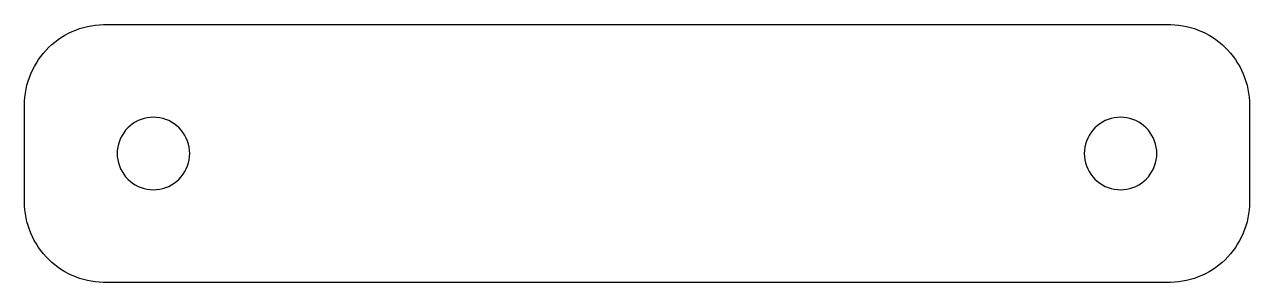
# Model space of a CAD drawing. Header units: millimetres. Extents: x -38 to 38, y -8 to 8.
import ezdxf

# ---------------------------------------------------------------- set-up
doc = ezdxf.new("R2010")
doc.units = ezdxf.units.MM
doc.layers.add('CUT_OUTLINE', color=7, linetype='Continuous')

msp = doc.modelspace()

# ---------------------------------------------------------------- linework, layer by layer
at = {"layer": 'CUT_OUTLINE'}
for points in [[(-38, 3), (-37.994, 3.25), (-37.975, 3.499), (-37.944, 3.747), (-37.9, 3.993), (-37.845, 4.236), (-37.777, 4.477), (-37.697, 4.714), (-37.606, 4.946), (-37.503, 5.174), (-37.388, 5.396), (-37.263, 5.612), (-37.127, 5.822), (-36.981, 6.025), (-36.825, 6.22), (-36.66, 6.407), (-36.485, 6.585), (-36.301, 6.755), (-36.11, 6.915), (-35.91, 7.066), (-35.704, 7.206), (-35.49, 7.336), (-35.27, 7.455), (-35.045, 7.563), (-34.814, 7.659), (-34.579, 7.744), (-34.34, 7.817), (-34.098, 7.878), (-33.853, 7.927), (-33.606, 7.963), (-33.357, 7.987), (-33.108, 7.999), (-32.858, 8), (-32.608, 8), (-32.358, 8), (-32.108, 8), (-31.858, 8), (-31.608, 8), (-31.359, 8), (-31.109, 8), (-30.859, 8), (-30.609, 8), (-30.359, 8), (-30.109, 8), (-29.859, 8), (-29.609, 8), (-29.359, 8), (-29.11, 8), (-28.86, 8), (-28.61, 8), (-28.36, 8), (-28.11, 8), (-27.86, 8), (-27.61, 8), (-27.36, 8), (-27.111, 8), (-26.861, 8), (-26.611, 8), (-26.361, 8), (-26.111, 8), (-25.861, 8), (-25.611, 8), (-25.361, 8), (-25.112, 8), (-24.862, 8), (-24.612, 8), (-24.362, 8), (-24.112, 8), (-23.862, 8), (-23.612, 8), (-23.362, 8), (-23.112, 8), (-22.863, 8), (-22.613, 8), (-22.363, 8), (-22.113, 8), (-21.863, 8), (-21.613, 8), (-21.363, 8), (-21.113, 8), (-20.864, 8), (-20.614, 8), (-20.364, 8), (-20.114, 8), (-19.864, 8), (-19.614, 8), (-19.364, 8), (-19.114, 8), (-18.865, 8), (-18.615, 8), (-18.365, 8), (-18.115, 8), (-17.865, 8), (-17.615, 8), (-17.365, 8), (-17.115, 8), (-16.865, 8), (-16.616, 8), (-16.366, 8), (-16.116, 8), (-15.866, 8), (-15.616, 8), (-15.366, 8), (-15.116, 8), (-14.866, 8), (-14.617, 8), (-14.367, 8), (-14.117, 8), (-13.867, 8), (-13.617, 8), (-13.367, 8), (-13.117, 8), (-12.867, 8), (-12.618, 8), (-12.368, 8), (-12.118, 8), (-11.868, 8), (-11.618, 8), (-11.368, 8), (-11.118, 8), (-10.868, 8), (-10.618, 8), (-10.369, 8), (-10.119, 8), (-9.869, 8), (-9.619, 8), (-9.369, 8), (-9.119, 8), (-8.869, 8), (-8.619, 8), (-8.37, 8), (-8.12, 8), (-7.87, 8), (-7.62, 8), (-7.37, 8), (-7.12, 8), (-6.87, 8), (-6.62, 8), (-6.371, 8), (-6.121, 8), (-5.871, 8), (-5.621, 8), (-5.371, 8), (-5.121, 8), (-4.871, 8), (-4.621, 8), (-4.371, 8), (-4.122, 8), (-3.872, 8), (-3.622, 8), (-3.372, 8), (-3.122, 8), (-2.872, 8), (-2.622, 8), (-2.372, 8), (-2.123, 8), (-1.873, 8), (-1.623, 8), (-1.373, 8), (-1.123, 8), (-0.873, 8), (-0.623, 8), (-0.373, 8), (-0.124, 8), (0.126, 8), (0.376, 8), (0.626, 8), (0.876, 8), (1.126, 8), (1.376, 8), (1.626, 8), (1.876, 8), (2.125, 8), (2.375, 8), (2.625, 8), (2.875, 8), (3.125, 8), (3.375, 8), (3.625, 8), (3.875, 8), (4.124, 8), (4.374, 8), (4.624, 8), (4.874, 8), (5.124, 8), (5.374, 8), (5.624, 8), (5.874, 8), (6.124, 8), (6.373, 8), (6.623, 8), (6.873, 8), (7.123, 8), (7.373, 8), (7.623, 8), (7.873, 8), (8.123, 8), (8.372, 8), (8.622, 8), (8.872, 8), (9.122, 8), (9.372, 8), (9.622, 8), (9.872, 8), (10.122, 8), (10.371, 8), (10.621, 8), (10.871, 8), (11.121, 8), (11.371, 8), (11.621, 8), (11.871, 8), (12.121, 8), (12.371, 8), (12.62, 8), (12.87, 8), (13.12, 8), (13.37, 8), (13.62, 8), (13.87, 8), (14.12, 8), (14.37, 8), (14.619, 8), (14.869, 8), (15.119, 8), (15.369, 8), (15.619, 8), (15.869, 8), (16.119, 8), (16.369, 8), (16.618, 8), (16.868, 8), (17.118, 8), (17.368, 8), (17.618, 8), (17.868, 8), (18.118, 8), (18.368, 8), (18.618, 8), (18.867, 8), (19.117, 8), (19.367, 8), (19.617, 8), (19.867, 8), (20.117, 8), (20.367, 8), (20.617, 8), (20.866, 8), (21.116, 8), (21.366, 8), (21.616, 8), (21.866, 8), (22.116, 8), (22.366, 8), (22.616, 8), (22.865, 8), (23.115, 8), (23.365, 8), (23.615, 8), (23.865, 8), (24.115, 8), (24.365, 8), (24.615, 8), (24.865, 8), (25.114, 8), (25.364, 8), (25.614, 8), (25.864, 8), (26.114, 8), (26.364, 8), (26.614, 8), (26.864, 8), (27.113, 8), (27.363, 8), (27.613, 8), (27.863, 8), (28.113, 8), (28.363, 8), (28.613, 8), (28.863, 8), (29.112, 8), (29.362, 8), (29.612, 8), (29.862, 8), (30.112, 8), (30.362, 8), (30.612, 8), (30.862, 8), (31.112, 8), (31.361, 8), (31.611, 8), (31.861, 8), (32.111, 8), (32.361, 8), (32.611, 8), (32.861, 8), (33.111, 7.999), (33.36, 7.987), (33.609, 7.963), (33.856, 7.926), (34.101, 7.877), (34.343, 7.816), (34.582, 7.743), (34.817, 7.658), (35.048, 7.562), (35.273, 7.454), (35.493, 7.334), (35.706, 7.205), (35.913, 7.064), (36.112, 6.914), (36.304, 6.753), (36.487, 6.583), (36.662, 6.405), (36.827, 6.218), (36.983, 6.022), (37.129, 5.82), (37.265, 5.61), (37.39, 5.394), (37.504, 5.171), (37.607, 4.944), (37.698, 4.711), (37.778, 4.474), (37.845, 4.234), (37.901, 3.99), (37.944, 3.744), (37.975, 3.496), (37.994, 3.247), (38, 2.997), (38, 2.747), (38, 2.497), (38, 2.247), (38, 1.998), (38, 1.748), (38, 1.498), (38, 1.248), (38, 0.998), (38, 0.748), (38, 0.498), (38, 0.248), (38, -0.001), (38, -0.251), (38, -0.501), (38, -0.751), (38, -1.001), (38, -1.251), (38, -1.501), (38, -1.751), (38, -2), (38, -2.25), (38, -2.5), (38, -2.75), (38, -3), (37.994, -3.25), (37.975, -3.499), (37.944, -3.747), (37.9, -3.993), (37.845, -4.236), (37.777, -4.477), (37.697, -4.714), (37.606, -4.946), (37.503, -5.174), (37.388, -5.396), (37.263, -5.612), (37.127, -5.822), (36.981, -6.025), (36.825, -6.22), (36.66, -6.407), (36.485, -6.585), (36.301, -6.755), (36.11, -6.915), (35.91, -7.066), (35.704, -7.206), (35.49, -7.336), (35.27, -7.455), (35.045, -7.563), (34.814, -7.659), (34.579, -7.744), (34.34, -7.817), (34.098, -7.878), (33.853, -7.927), (33.606, -7.963), (33.357, -7.987), (33.108, -7.999), (32.858, -8), (32.608, -8), (32.358, -8), (32.108, -8), (31.858, -8), (31.608, -8), (31.359, -8), (31.109, -8), (30.859, -8), (30.609, -8), (30.359, -8), (30.109, -8), (29.859, -8), (29.609, -8), (29.359, -8), (29.11, -8), (28.86, -8), (28.61, -8), (28.36, -8), (28.11, -8), (27.86, -8), (27.61, -8), (27.36, -8), (27.111, -8), (26.861, -8), (26.611, -8), (26.361, -8), (26.111, -8), (25.861, -8), (25.611, -8), (25.361, -8), (25.112, -8), (24.862, -8), (24.612, -8), (24.362, -8), (24.112, -8), (23.862, -8), (23.612, -8), (23.362, -8), (23.112, -8), (22.863, -8), (22.613, -8), (22.363, -8), (22.113, -8), (21.863, -8), (21.613, -8), (21.363, -8), (21.113, -8), (20.864, -8), (20.614, -8), (20.364, -8), (20.114, -8), (19.864, -8), (19.614, -8), (19.364, -8), (19.114, -8), (18.865, -8), (18.615, -8), (18.365, -8), (18.115, -8), (17.865, -8), (17.615, -8), (17.365, -8), (17.115, -8), (16.865, -8), (16.616, -8), (16.366, -8), (16.116, -8), (15.866, -8), (15.616, -8), (15.366, -8), (15.116, -8), (14.866, -8), (14.617, -8), (14.367, -8), (14.117, -8), (13.867, -8), (13.617, -8), (13.367, -8), (13.117, -8), (12.867, -8), (12.618, -8), (12.368, -8), (12.118, -8), (11.868, -8), (11.618, -8), (11.368, -8), (11.118, -8), (10.868, -8), (10.618, -8), (10.369, -8), (10.119, -8), (9.869, -8), (9.619, -8), (9.369, -8), (9.119, -8), (8.869, -8), (8.619, -8), (8.37, -8), (8.12, -8), (7.87, -8), (7.62, -8), (7.37, -8), (7.12, -8), (6.87, -8), (6.62, -8), (6.371, -8), (6.121, -8), (5.871, -8), (5.621, -8), (5.371, -8), (5.121, -8), (4.871, -8), (4.621, -8), (4.371, -8), (4.122, -8), (3.872, -8), (3.622, -8), (3.372, -8), (3.122, -8), (2.872, -8), (2.622, -8), (2.372, -8), (2.123, -8), (1.873, -8), (1.623, -8), (1.373, -8), (1.123, -8), (0.873, -8), (0.623, -8), (0.373, -8), (0.124, -8), (-0.126, -8), (-0.376, -8), (-0.626, -8), (-0.876, -8), (-1.126, -8), (-1.376, -8), (-1.626, -8), (-1.876, -8), (-2.125, -8), (-2.375, -8), (-2.625, -8), (-2.875, -8), (-3.125, -8), (-3.375, -8), (-3.625, -8), (-3.875, -8), (-4.124, -8), (-4.374, -8), (-4.624, -8), (-4.874, -8), (-5.124, -8), (-5.374, -8), (-5.624, -8), (-5.874, -8), (-6.124, -8), (-6.373, -8), (-6.623, -8), (-6.873, -8), (-7.123, -8), (-7.373, -8), (-7.623, -8), (-7.873, -8), (-8.123, -8), (-8.372, -8), (-8.622, -8), (-8.872, -8), (-9.122, -8), (-9.372, -8), (-9.622, -8), (-9.872, -8), (-10.122, -8), (-10.371, -8), (-10.621, -8), (-10.871, -8), (-11.121, -8), (-11.371, -8), (-11.621, -8), (-11.871, -8), (-12.121, -8), (-12.371, -8), (-12.62, -8), (-12.87, -8), (-13.12, -8), (-13.37, -8), (-13.62, -8), (-13.87, -8), (-14.12, -8), (-14.37, -8), (-14.619, -8), (-14.869, -8), (-15.119, -8), (-15.369, -8), (-15.619, -8), (-15.869, -8), (-16.119, -8), (-16.369, -8), (-16.618, -8), (-16.868, -8), (-17.118, -8), (-17.368, -8), (-17.618, -8), (-17.868, -8), (-18.118, -8), (-18.368, -8), (-18.618, -8), (-18.867, -8), (-19.117, -8), (-19.367, -8), (-19.617, -8), (-19.867, -8), (-20.117, -8), (-20.367, -8), (-20.617, -8), (-20.866, -8), (-21.116, -8), (-21.366, -8), (-21.616, -8), (-21.866, -8), (-22.116, -8), (-22.366, -8), (-22.616, -8), (-22.865, -8), (-23.115, -8), (-23.365, -8), (-23.615, -8), (-23.865, -8), (-24.115, -8), (-24.365, -8), (-24.615, -8), (-24.865, -8), (-25.114, -8), (-25.364, -8), (-25.614, -8), (-25.864, -8), (-26.114, -8), (-26.364, -8), (-26.614, -8), (-26.864, -8), (-27.113, -8), (-27.363, -8), (-27.613, -8), (-27.863, -8), (-28.113, -8), (-28.363, -8), (-28.613, -8), (-28.863, -8), (-29.112, -8), (-29.362, -8), (-29.612, -8), (-29.862, -8), (-30.112, -8), (-30.362, -8), (-30.612, -8), (-30.862, -8), (-31.112, -8), (-31.361, -8), (-31.611, -8), (-31.861, -8), (-32.111, -8), (-32.361, -8), (-32.611, -8), (-32.861, -8), (-33.111, -7.999), (-33.36, -7.987), (-33.609, -7.963), (-33.856, -7.926), (-34.101, -7.877), (-34.343, -7.816), (-34.582, -7.743), (-34.817, -7.658), (-35.048, -7.562), (-35.273, -7.454), (-35.493, -7.334), (-35.706, -7.205), (-35.913, -7.064), (-36.112, -6.914), (-36.304, -6.753), (-36.487, -6.583), (-36.662, -6.405), (-36.827, -6.218), (-36.983, -6.022), (-37.129, -5.82), (-37.265, -5.61), (-37.39, -5.394), (-37.504, -5.171), (-37.607, -4.944), (-37.698, -4.711), (-37.778, -4.474), (-37.845, -4.234), (-37.901, -3.99), (-37.944, -3.744), (-37.975, -3.496), (-37.994, -3.247), (-38, -2.997), (-38, -2.747), (-38, -2.497), (-38, -2.247), (-38, -1.998), (-38, -1.748), (-38, -1.498), (-38, -1.248), (-38, -0.998), (-38, -0.748), (-38, -0.498), (-38, -0.248), (-38, 0.001), (-38, 0.251), (-38, 0.501), (-38, 0.751), (-38, 1.001), (-38, 1.251), (-38, 1.501), (-38, 1.751), (-38, 2), (-38, 2.25), (-38, 2.5), (-38, 2.75)], [(-27.75, 0), (-27.759, 0.196), (-27.784, 0.391), (-27.827, 0.582), (-27.886, 0.77), (-27.961, 0.951), (-28.051, 1.125), (-28.157, 1.291), (-28.276, 1.446), (-28.409, 1.591), (-28.554, 1.724), (-28.709, 1.843), (-28.875, 1.949), (-29.049, 2.039), (-29.23, 2.114), (-29.418, 2.173), (-29.609, 2.216), (-29.804, 2.241), (-30, 2.25), (-30.196, 2.241), (-30.391, 2.216), (-30.582, 2.173), (-30.77, 2.114), (-30.951, 2.039), (-31.125, 1.949), (-31.291, 1.843), (-31.446, 1.724), (-31.591, 1.591), (-31.724, 1.446), (-31.843, 1.291), (-31.949, 1.125), (-32.039, 0.951), (-32.114, 0.77), (-32.173, 0.582), (-32.216, 0.391), (-32.241, 0.196), (-32.25, 0), (-32.241, -0.196), (-32.216, -0.391), (-32.173, -0.582), (-32.114, -0.77), (-32.039, -0.951), (-31.949, -1.125), (-31.843, -1.291), (-31.724, -1.446), (-31.591, -1.591), (-31.446, -1.724), (-31.291, -1.843), (-31.125, -1.949), (-30.951, -2.039), (-30.77, -2.114), (-30.582, -2.173), (-30.391, -2.216), (-30.196, -2.241), (-30, -2.25), (-29.804, -2.241), (-29.609, -2.216), (-29.418, -2.173), (-29.23, -2.114), (-29.049, -2.039), (-28.875, -1.949), (-28.709, -1.843), (-28.554, -1.724), (-28.409, -1.591), (-28.276, -1.446), (-28.157, -1.291), (-28.051, -1.125), (-27.961, -0.951), (-27.886, -0.77), (-27.827, -0.582), (-27.784, -0.391), (-27.759, -0.196)], [(32.25, 0), (32.241, 0.196), (32.216, 0.391), (32.173, 0.582), (32.114, 0.77), (32.039, 0.951), (31.949, 1.125), (31.843, 1.291), (31.724, 1.446), (31.591, 1.591), (31.446, 1.724), (31.291, 1.843), (31.125, 1.949), (30.951, 2.039), (30.77, 2.114), (30.582, 2.173), (30.391, 2.216), (30.196, 2.241), (30, 2.25), (29.804, 2.241), (29.609, 2.216), (29.418, 2.173), (29.23, 2.114), (29.049, 2.039), (28.875, 1.949), (28.709, 1.843), (28.554, 1.724), (28.409, 1.591), (28.276, 1.446), (28.157, 1.291), (28.051, 1.125), (27.961, 0.951), (27.886, 0.77), (27.827, 0.582), (27.784, 0.391), (27.759, 0.196), (27.75, 0), (27.759, -0.196), (27.784, -0.391), (27.827, -0.582), (27.886, -0.77), (27.961, -0.951), (28.051, -1.125), (28.157, -1.291), (28.276, -1.446), (28.409, -1.591), (28.554, -1.724), (28.709, -1.843), (28.875, -1.949), (29.049, -2.039), (29.23, -2.114), (29.418, -2.173), (29.609, -2.216), (29.804, -2.241), (30, -2.25), (30.196, -2.241), (30.391, -2.216), (30.582, -2.173), (30.77, -2.114), (30.951, -2.039), (31.125, -1.949), (31.291, -1.843), (31.446, -1.724), (31.591, -1.591), (31.724, -1.446), (31.843, -1.291), (31.949, -1.125), (32.039, -0.951), (32.114, -0.77), (32.173, -0.582), (32.216, -0.391), (32.241, -0.196)]]:
    msp.add_lwpolyline(points, close=True, dxfattribs=at)

doc.saveas('drawing.dxf')
